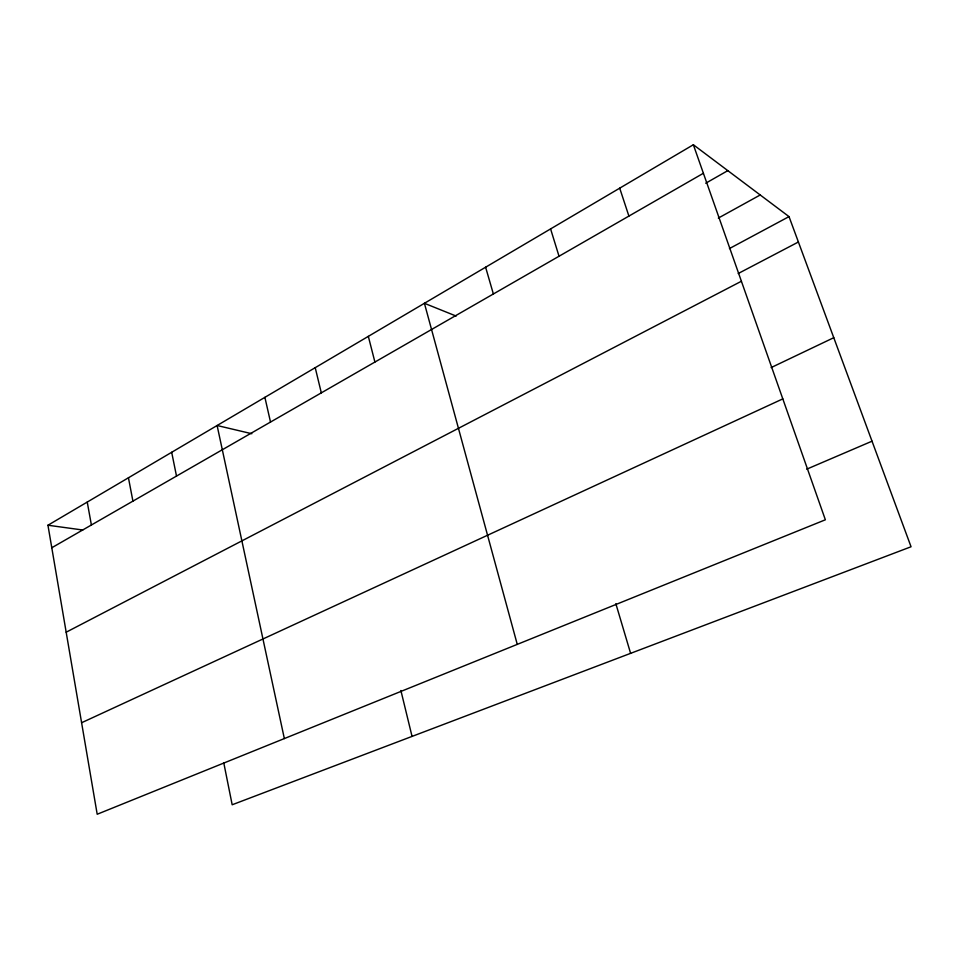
<?xml version="1.0" encoding="UTF-8"?>
<svg xmlns="http://www.w3.org/2000/svg" width="959" height="959" viewBox="0 0 959 959"><rect width="100%" height="100%" fill="white"/><g stroke="black" fill="none" stroke-linecap="round" stroke-linejoin="round"><path stroke-width="1.44" d="M693.357 144.749L825.363 519.79L97.195 814.251L47.95 525.232L693.357 144.749L789.017 216.614L911.05 546.762L232.174 804.769L223.771 762.837M51.786 547.757L703.403 173.267M705.716 183.229L727.821 170.63M718.339 218.077L760.211 194.977M729.427 248.573L789.017 216.614M738.202 273.531L798.391 242.004M66.171 632.209L741.403 281.251M771.132 367.585L833.767 337.7M81.599 722.738L782.808 398.884M806.699 469.179L872.031 441.188M47.95 525.232L82.774 530.015M251.821 433.72L217.106 425.508L284.344 738.574M456.148 316.062L424.417 303.296L517.261 644.388M619.706 188.168L628.9 216.087M550.586 228.913L559.025 256.233M615.846 603.702L630.602 653.343M485.614 267.213L493.37 293.969M368.328 336.357L374.909 362.058M400.886 690.516L412.046 736.404M315.223 367.669L321.313 392.854M264.888 397.338L270.51 422.044M171.685 452.288L176.504 476.084M128.446 477.774L132.917 501.125M87.245 502.06L91.393 524.993"/></g></svg>
